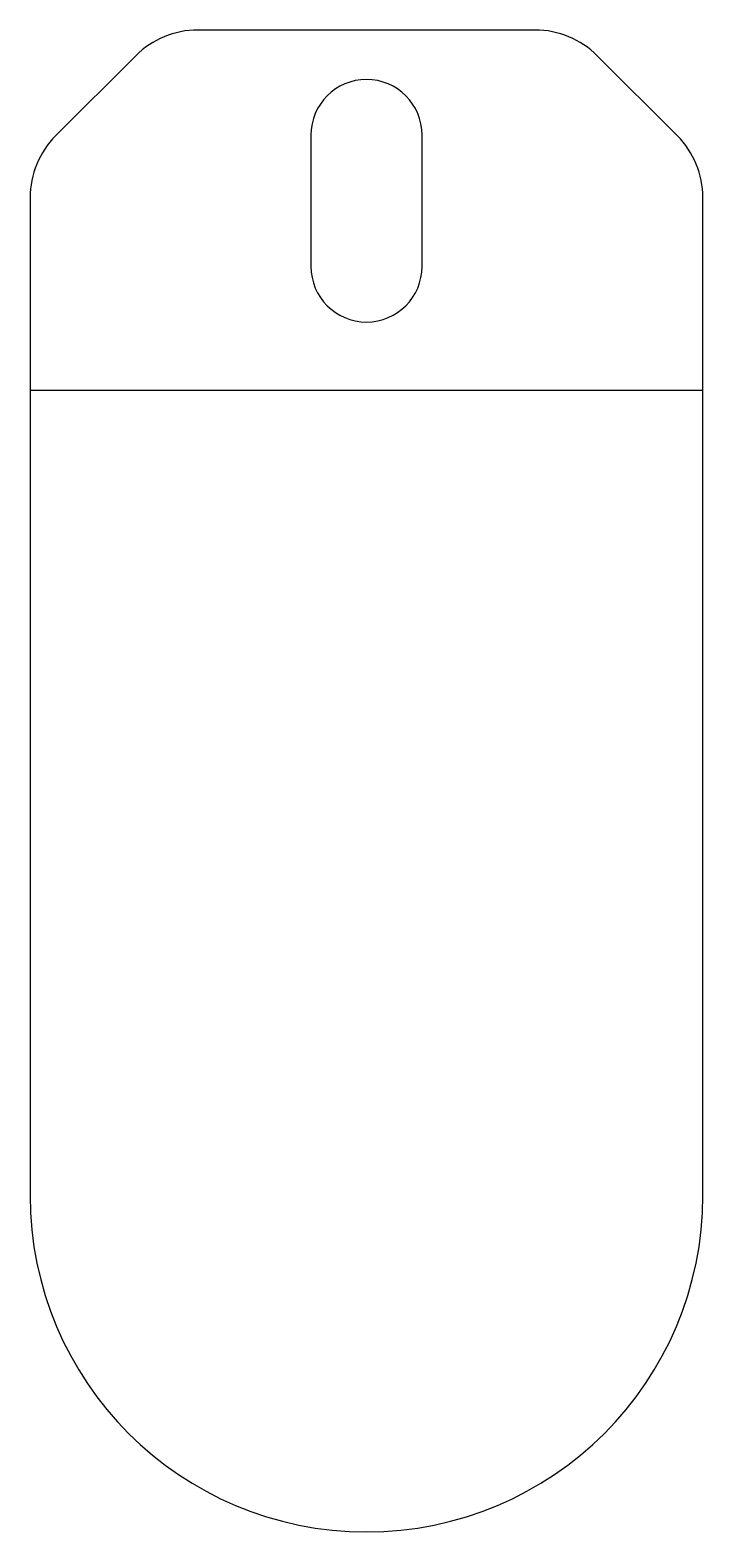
# Model space of a CAD drawing. Extents: x -38 to 38, y -83 to 88.
import ezdxf

# ---------------------------------------------------------------- set-up
doc = ezdxf.new("R2010")
doc.units = 0

msp = doc.modelspace()

# ---------------------------------------------------------------- linework, layer by layer
at = {"layer": '1'}
for points in [[(38.42, 68.98, 0.198912), (35.5, 76.05), (26.35, 85.19, 0.198912), (19.28, 88.12), (-19.28, 88.12, 0.198912), (-26.35, 85.19), (-35.5, 76.05, 0.198912), (-38.42, 68.98), (-38.42, -45, 1), (38.42, -45)], [(6.35, 76.12, 1), (-6.35, 76.12), (-6.35, 61.12, 1), (6.35, 61.12)]]:
    msp.add_lwpolyline(points, format="xyb", close=True, dxfattribs=at)
at = {"layer": '2'}
msp.add_line((-38.42, 46.99), (38.42, 46.99), dxfattribs=at)

doc.saveas('drawing.dxf')
